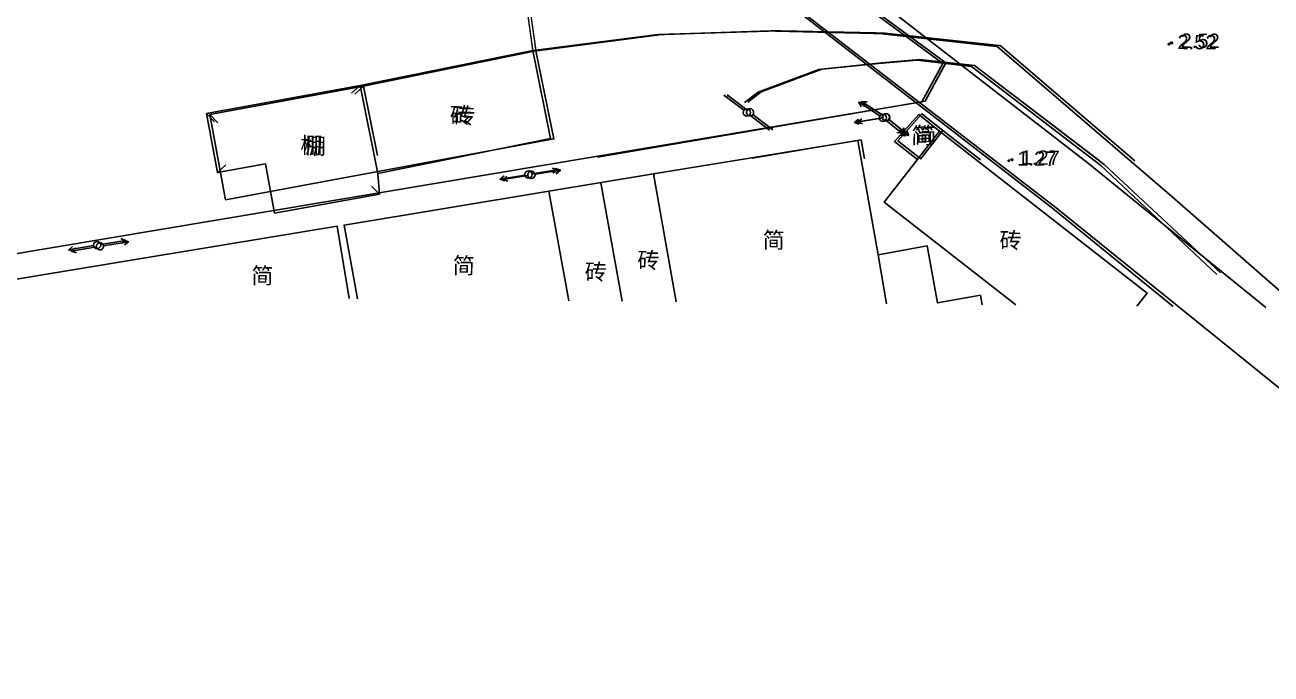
# Model space of a CAD drawing. Header units: millimetres. Extents: x 2463 to 59352, y -11079 to 11941.
# Drawn here: x 6155 to 6241.7, y 1619.9 to 1665 of the extents above; entities that cross this region are included whole.
import ezdxf
from ezdxf.enums import TextEntityAlignment as Align

# ---------------------------------------------------------------- set-up
doc = ezdxf.new("R2010")
doc.units = ezdxf.units.MM
doc.header["$LTSCALE"] = 10
doc.linetypes.add('X2', pattern=[10, 8, -2])
for name, color, linetype in [('1：500地形', 8, 'Continuous'), ('RD-侧石线', 5, 'Continuous'), ('RD-红线', 7, 'Continuous'), ('用地', 7, 'Continuous')]:
    doc.layers.add(name, color=color, linetype=linetype)
doc.styles.get("Standard").update_dxf_attribs({"font": 'arial.ttf'})
doc.linetypes.add('10421', pattern='A,2,[150,AAA.SHX,S=1,R=0,X=0,Y=1],1e-11', length=2.00000000001)

# ---------------------------------------------------------------- blocks, each defined once
blk = doc.blocks.new('720100000')
at = {"const_width": 0.2}
blk.add_lwpolyline([(-0.1, 0, 1), (0.1, 0, 1)], format="xyb", close=True, dxfattribs=at)
blk = doc.blocks.new('510201003')
at = {"linetype": 'Continuous'}
blk.add_line((0.5, 0), (4, 0), dxfattribs=at)
at = {"linetype": 'Continuous', "flags": 128}
blk.add_lwpolyline([(3.387748909760055, 0.35355), (4, 0), (3.387748909760055, -0.35355)], dxfattribs=at)
blk = doc.blocks.new('510301000')
at = {"linetype": 'Continuous'}
blk.add_circle((0, 0), 0.5, dxfattribs=at)
blk = doc.blocks.new('520101003')
at = {"linetype": 'Continuous'}
blk.add_line((0.5, 0), (4, 0), dxfattribs=at)
at = {"linetype": 'Continuous', "const_width": 0.15, "flags": 128}
blk.add_lwpolyline([(3.774999999999999, 0, 1), (3.924999999999998, 0, 1)], format="xyb", close=True, dxfattribs=at)
blk = doc.blocks.new('520106000')
at = {"linetype": 'Continuous'}
blk.add_circle((0, 0), 0.5, dxfattribs=at)
blk = doc.blocks.new('510101003')
at = {"linetype": 'Continuous'}
blk.add_line((0.5, 0), (4, 0), dxfattribs=at)
at = {"linetype": 'Continuous', "flags": 128}
for points in [[(2.771799785178775, 0.35355), (3.384166348194753, 0), (2.771799785178775, -0.35355)], [(3.387748909760055, 0.35355), (4, 0), (3.387748909760055, -0.35355)]]:
    blk.add_lwpolyline(points, dxfattribs=at)

msp = doc.modelspace()

# ---------------------------------------------------------------- linework, layer by layer
at = {"layer": '1：500地形', "color": 251, "linetype": 'Continuous'}
for p, q in [((6178.33292695493, 1660.77599744022), (6177.740615122168, 1660.238254914881)), ((6168.216504708254, 1658.259082194772), (6167.662930497814, 1658.836624949594)), ((6168.411617575419, 1654.717514450551), (6168.989684034053, 1655.270541684125)), ((6179.676766992869, 1653.21067249205), (6179.123192782428, 1653.788215246406))]:
    msp.add_line(p, q, dxfattribs=at)
at = {"layer": '1：500地形', "color": 8, "linetype": 'Continuous'}
for p, q in [((6178.558563980247, 1660.72288627632), (6177.967625573192, 1660.183635129948)), ((6168.448594076124, 1658.18017738348), (6167.893548645459, 1658.75630633615))]:
    msp.add_line(p, q, dxfattribs=at)
at = {"layer": '1：500地形', "color": 251, "linetype": 'X2', "const_width": 0.1, "flags": 128}
msp.add_lwpolyline([(6190.342662371901, 1663.204300328978), (6189.685829321885, 1667.925773995352)], dxfattribs=at)
at = {"layer": '1：500地形', "color": 8, "linetype": 'X2', "const_width": 0.1, "flags": 128}
msp.add_lwpolyline([(6190.56206685104, 1663.181812788249), (6189.893193678496, 1667.901595626847)], dxfattribs=at)
at = {"layer": '1：500地形', "color": 251, "linetype": 'Continuous', "const_width": 0.1, "flags": 128}
msp.add_lwpolyline([(6222.618833868388, 1663.487172266357), (6214.502131825227, 1664.384569364023), (6206.930601780741, 1664.564221462124), (6199.032733758069, 1664.317534248234), (6190.338649404674, 1663.203489112091)], dxfattribs=at)
at = {"layer": '1：500地形', "color": 8, "linetype": 'Continuous', "const_width": 0.1, "flags": 128}
msp.add_lwpolyline([(6222.83741192482, 1663.547005025559), (6214.718447427762, 1664.423697256838), (6207.146483819963, 1664.584037430473), (6199.249270650065, 1664.317207063437), (6190.558055985459, 1663.180991159175)], dxfattribs=at)
at = {"layer": '1：500地形', "color": 251, "linetype": 'Continuous', "flags": 128}
for points in [[(6243.620610329994, 1645.326663319376), (6234.757770052618, 1653.052806257159), (6222.618833868388, 1663.487172266357)], [(6178.33292695493, 1660.77599744022), (6167.662930497814, 1658.836624949594), (6168.411617575419, 1654.717514450551), (6171.765949624563, 1655.327195856144), (6172.387019243763, 1651.910208503605), (6179.676766992869, 1653.21067249205), (6179.569596551099, 1654.659761694149)], [(6218.618416259911, 1657.59954512993), (6217.16756009267, 1658.771000914165), (6215.485553918728, 1656.892973440588), (6217.089330450197, 1655.640917484072)], [(6232.344537050785, 1645.434321255312), (6233.047555488856, 1646.334827761986), (6218.618416259911, 1657.59954512993), (6214.766131462444, 1652.665098496136), (6223.925173847385, 1645.514704387058)], [(6221.576477738594, 1645.537128390168), (6221.457706415998, 1646.19646957785), (6218.482758540924, 1645.66057357926), (6217.768288143068, 1649.62684888987), (6214.362208526787, 1649.013290124834), (6212.930109545445, 1656.963373690267), (6198.742145354308, 1654.625719748326), (6200.311072211452, 1645.74015914498)], [(6191.455333107881, 1653.423231857252), (6198.742145354308, 1654.625719748326)], [(6195.063446567949, 1654.018651877419), (6196.561003718789, 1645.775962427613)], [(6178.144113757853, 1645.951796788146), (6177.220246908344, 1651.073027295881), (6191.455333107881, 1653.423231857252), (6192.838255088691, 1645.811505285912)], [(6177.582275142982, 1645.957161085569), (6176.750453996503, 1650.995464975369), (6147.947405938206, 1646.240098327287)], [(6214.362208526787, 1649.013290124834), (6214.923351290026, 1645.600649142527)]]:
    msp.add_lwpolyline(points, dxfattribs=at)
at = {"layer": '1：500地形', "color": 8, "linetype": 'Continuous', "flags": 128}
for points in [[(6232.197124604865, 1655.543019243405), (6222.83741192482, 1663.547005025559)], [(6168.967396586408, 1652.815938314312), (6191.810321194151, 1657.067929644492), (6190.558055985459, 1663.180991159175), (6178.558563980247, 1660.72288627632), (6179.544196815144, 1655.911418139824)], [(6178.558563980247, 1660.72288627632), (6167.893548645459, 1658.75630633615), (6168.967396586408, 1652.815938314312)], [(6218.852023857327, 1657.649193961994), (6217.398184599269, 1658.816945184377), (6215.720973824822, 1656.934633834177), (6217.327938594246, 1655.686672368907)], [(6221.467416248606, 1655.618092233204), (6218.852023857327, 1657.649193961994), (6217.2973382652, 1655.647269188781)], [(6213.407352244803, 1655.674486413487), (6213.165358228465, 1656.998515940626), (6205.582318687959, 1655.729236145859)]]:
    msp.add_lwpolyline(points, dxfattribs=at)
at = {"layer": '1：500地形', "color": 251, "linetype": 'Continuous', "flags": 128}
msp.add_lwpolyline([(6179.569596551099, 1654.659761694149), (6191.575319000842, 1657.08725336602), (6190.338649404674, 1663.203489112091), (6178.33292695493, 1660.77599744022)], close=True, dxfattribs=at)
at = {"layer": '1：500地形', "color": 8, "linetype": '10421', "extrusion": (-0.02249646185367215, 0.003258727077910039, 0.9997416115686583), "flags": 128}
for points, elevation in [([(-2536.832199549671, 5916.992530952531), (-2536.713567464834, 5913.163983168461), (-2536.091851367462, 5910.579090613744), (-2535.072400106816, 5906.517702532294), (-2532.906446395376, 5902.577608758179), (-2532.057761732995, 5901.746705210228)], -133.7636578708425), ([(-2525.015511375913, 5935.993490778643), (-2531.329566883706, 5926.900914662719), (-2536.832199549671, 5916.992530952531)], -133.763657870844)]:
    msp.add_lwpolyline(points, dxfattribs=dict(at, elevation=elevation))
at = {"layer": '1：500地形', "color": 8, "linetype": '10421', "flags": 128}
for points in [[(6221.056646081533, 1662.15743026685), (6217.250637665888, 1662.588883215451), (6214.603316325085, 1662.344158587401), (6210.437731493703, 1661.917477168963), (6206.227825776414, 1660.33874721069), (6205.283837709025, 1659.617947036755)], [(6229.720328667232, 1655.560348742996), (6221.056646081533, 1662.15743026685)]]:
    msp.add_lwpolyline(points, dxfattribs=at)
at = {"layer": '1：500地形', "color": 251, "linetype": '10421', "flags": 128}
for points in [[(6220.834529705493, 1662.10214396136), (6217.029634062173, 1662.54330277199), (6214.381697169885, 1662.305331191868), (6210.215037634511, 1661.889275429659), (6206.001119024268, 1660.321288476587), (6205.055295578177, 1659.602897975949)], [(6237.908353687411, 1647.639947404508), (6229.834168213101, 1655.21291033866), (6220.834529705493, 1662.10214396136)]]:
    msp.add_lwpolyline(points, dxfattribs=at)
at = {"layer": 'RD-侧石线', "color": 0, "linetype": 'ByBlock'}
for p, q in [((6116.655820047339, 1742.350682684575), (6228.981091238531, 1655.347578672581)), ((6228.981091238531, 1655.347578672581), (6241.293047491667, 1645.348885810357))]:
    msp.add_line(p, q, dxfattribs=at)
at = {"layer": 'RD-红线', "color": 251, "linetype": 'ByBlock'}
for p, q in [((6116.607868745605, 1737.328259806503), (6226.495225883178, 1652.213475969509)), ((6226.495225883178, 1652.213475969509), (6234.872502580025, 1645.410185337421))]:
    msp.add_line(p, q, dxfattribs=at)
at = {"layer": 'RD-红线'}
msp.add_lwpolyline([(6095.082381622547, 1753.714197555912), (6226.735623730086, 1652.276758223661), (6266.870677712754, 1619.852182343491)], dxfattribs=at)
at = {"layer": '用地', "color": 251, "linetype": 'ByBlock'}
msp.add_lwpolyline([(6138.041857494538, 1646.334670849034), (6217.388693857562, 1659.634897238464), (6218.838125883225, 1662.301093483698), (6150.506702727844, 1712.655033541732)], dxfattribs=at)
at = {"layer": '用地', "color": 0, "linetype": 'ByBlock'}
msp.add_lwpolyline([(6194.843823949896, 1655.804370611795), (6217.617114261871, 1659.681402535532), (6219.059741318606, 1662.351286980213), (6150.600111337526, 1712.530782127176)], dxfattribs=at)

# ---------------------------------------------------------------- block references
at = {"layer": '1：500地形', "color": 251, "linetype": 'Continuous'}
for name, p, xscale, yscale, zscale, rotation in [('720100000', (6234.562682987396, 1663.645109614712, 2.519999999999998), 0.4999999999999997, 0.4999999999999997, 0.4999999999999997, 359.4529881682059), ('520101003', (6205.215238533188, 1658.89911576815), 0.5, 0.5, 0.5, 142.672529653706), ('520106000', (6205.215238533188, 1658.89911576815), 0.4999999999999997, 0.4999999999999997, 0.4999999999999997, 359.4529881682059), ('510201003', (6214.684114592588, 1658.526699302141, 0.9729999999999995), 0.5000000000000004, 0.5000000000000004, 0.5000000000000004, 147.2114599888797), ('520101003', (6205.215238533188, 1658.89911576815), 0.4999999999999994, 0.4999999999999994, 0.4999999999999994, 322.4412378579512), ('510201003', (6214.684114592588, 1658.526699302141), 0.5000000000000009, 0.5000000000000009, 0.5000000000000009, 189.0855297375412), ('510301000', (6214.684114592588, 1658.526699302141, 0.9729999999999995), 0.4999999999999997, 0.4999999999999997, 0.4999999999999997, 359.4529881682059), ('510301000', (6214.684114592588, 1658.526699302141), 0.4999999999999997, 0.4999999999999997, 0.4999999999999997, 359.4529881682059), ('510301000', (6214.684114592588, 1658.526699302141), 0.4999999999999997, 0.4999999999999997, 0.4999999999999997, 359.4529881682059), ('510101003', (6214.684114592588, 1658.526699302141), 0.4999999999999998, 0.4999999999999998, 0.4999999999999998, 320.9606979214361), ('510301000', (6190.040367590294, 1654.585793822893, 1.538999999999997), 0.4999999999999997, 0.4999999999999997, 0.4999999999999997, 359.4529881682059), ('510201003', (6190.040367590294, 1654.585793822893, 1.538999999999997), 0.5000000000000004, 0.5000000000000004, 0.5000000000000004, 9.085529737541268), ('720100000', (6223.426589089477, 1655.548012436722, 1.27), 0.4999999999999997, 0.4999999999999997, 0.4999999999999997, 359.4529881682059), ('510201003', (6190.040367590294, 1654.585793822893, 1.538999999999997), 0.5000000000000009, 0.5000000000000009, 0.5000000000000009, 189.28754282715), ('510201003', (6160.047173750036, 1649.680915747658, 2.547999999999999), 0.4999999999999997, 0.4999999999999997, 0.4999999999999997, 189.2076881451227), ('510301000', (6160.047173750036, 1649.680915747658, 2.547999999999999), 0.4999999999999997, 0.4999999999999997, 0.4999999999999997, 359.4529881682059), ('510201003', (6160.047173750036, 1649.680915747658, 2.547999999999999), 0.4999999999999989, 0.4999999999999989, 0.4999999999999989, 9.287542827150233)]:
    msp.add_blockref(name, p, dxfattribs=dict(at, xscale=xscale, yscale=yscale, zscale=zscale, rotation=rotation))
at = {"layer": '1：500地形', "color": 8, "linetype": 'Continuous', "extrusion": (-0.02249646185367215, 0.003258727077910039, 0.9997416115686583), "yscale": 0.5000000000001075, "zscale": 0.4999999999999977}
for name, p, xscale, rotation in [('720100000', (-2540.361368803926, 5930.348724312611, -131.2436578708448), 0.4999999999983986, 97.84143009071664), ('520101003', (-2531.384841551996, 5902.007607234541, -133.7636578708447), 0.5000000000086897, 241.0609715726198), ('520106000', (-2531.384841551996, 5902.007607234541, -133.7636578708447), 0.4999999999983986, 97.84143009071664), ('510201003', (-2532.397761726705, 5911.429512600209, -132.7906578708441), 0.5000000000958111, 245.5999018950713), ('520101003', (-2531.384841551996, 5902.007607234541, -133.7636578708447), 0.4999999998986779, 60.82967979623441), ('510201003', (-2532.397761726445, 5911.42951260034, -133.7636578708411), 0.5000000000201942, 287.4739716623109), ('510301000', (-2532.397761726705, 5911.429512600209, -132.7906578708441), 0.4999999999983986, 97.84143009071664), ('510301000', (-2532.397761726445, 5911.42951260034, -133.7636578708411), 0.4999999999983986, 97.84143009071664), ('510301000', (-2532.397761726898, 5911.429512600216, -133.7636578708423), 0.4999999999983986, 97.84143009071664), ('510101003', (-2532.397761726898, 5911.429512600216, -133.7636578708423), 0.500000000110822, 59.3491398222303), ('720100000', (-2530.726323884041, 5920.512999393879, -132.4936578708484), 0.4999999999983986, 97.84143009071664), ('510301000', (-2524.903901796693, 5887.624322738468, -132.2246578708436), 0.4999999999983986, 97.84143009071664), ('510201003', (-2524.903901796693, 5887.624322738468, -132.2246578708436), 0.5000000000201944, 107.473971662311), ('510201003', (-2524.903901796693, 5887.624322738468, -132.2246578708436), 0.4999999999597832, 287.6759847400132), ('510201003', (-2515.675986129009, 5858.667543248374, -131.215657870843), 0.4999999999434835, 287.5961300441923), ('510301000', (-2515.675986129009, 5858.667543248374, -131.215657870843), 0.4999999999983986, 97.84143009071664), ('510201003', (-2515.675986129009, 5858.667543248374, -131.215657870843), 0.4999999999597832, 107.6759847400132)]:
    msp.add_blockref(name, p, dxfattribs=dict(at, xscale=xscale, rotation=rotation))
at = {"layer": '1：500地形', "color": 8, "linetype": 'Continuous'}
for name, p, xscale, yscale, zscale, rotation in [('720100000', (6234.780819372247, 1663.735404976533, 2.52), 0.5000000000005034, 0.5000000000005034, 0.5000000000005034, 359.5991228145418), ('520101003', (6205.445575116408, 1658.914574839529), 0.5000000000080402, 0.5000000000000423, 0.5, 142.8186642963801), ('520106000', (6205.445575116408, 1658.914574839529), 0.5000000000005034, 0.5000000000005034, 0.5000000000005034, 359.5991228145418), ('510201003', (6214.915370244331, 1658.566310233791, 0.973), 0.5000000000951129, 0.5000000000000423, 0.5, 147.3575946188377), ('520101003', (6205.445575116408, 1658.914574839529), 0.4999999998994425, 0.5000000000000423, 0.5, 322.5873725201621), ('510201003', (6214.915370244447, 1658.566310233326), 0.5000000000215179, 0.5000000000000423, 0.5, 189.2316643860961), ('510301000', (6214.915370244331, 1658.566310233791, 0.973), 0.5000000000005034, 0.5000000000005034, 0.5000000000005034, 359.5991228145418), ('510301000', (6214.915370244447, 1658.566310233326), 0.5000000000005034, 0.5000000000005034, 0.5000000000005034, 359.5991228145418), ('510301000', (6214.915370244331, 1658.566310233791), 0.5000000000005034, 0.5000000000005034, 0.5000000000005034, 359.5991228145418), ('510101003', (6214.915370244331, 1658.566310233791), 0.5000000001127126, 0.5000000000000423, 0.5, 321.1068325462374), ('720100000', (6223.66541356061, 1655.609930901677, 1.27), 0.5000000000005034, 0.5000000000005034, 0.5000000000005034, 359.5991228145418), ('510201003', (6190.281754808531, 1654.562563043908, 1.538999999999997), 0.5000000000215179, 0.5000000000000423, 0.5, 9.231664386096096)]:
    msp.add_blockref(name, p, dxfattribs=dict(at, xscale=xscale, yscale=yscale, zscale=zscale, rotation=rotation))

# ---------------------------------------------------------------- texts
for s, height, p in [('2.52', 1, (6235.379584474869, 1663.898826378287)), ('砖', 1.125, (6184.801488104773, 1658.683741118182)), ('简', 1.125, (6216.879747258181, 1657.345270242897)), ('棚', 1.125, (6174.417529746455, 1656.574601306469)), ('1.27', 1, (6224.264178663174, 1655.773352303897))]:
    msp.add_text(s, height=height, rotation=359.5991228145418, dxfattribs=at).set_placement(p, align=Align.MIDDLE_LEFT)
at = {"layer": '1：500地形', "color": 251, "linetype": 'Continuous'}
for s, height, p in [('2.52', 0.9999999999999994, (6235.161862963434, 1663.807003427652)), ('砖', 1.125, (6184.570629874683, 1658.720936149248)), ('简', 1.125, (6216.645370899614, 1657.300653219578)), ('棚', 1.125, (6174.181325885032, 1656.638287858461)), ('1.27', 0.9999999999999994, (6224.025769064292, 1655.709905772359)), ('简', 1.125, (6206.319084702207, 1650.040407869388)), ('砖', 1.125, (6222.791471837643, 1650.0185578781)), ('简', 1.125, (6184.777702157533, 1648.264977683668)), ('砖', 1.125, (6197.613318910737, 1648.633813740575)), ('简', 1.125, (6170.773112485333, 1647.568826177512)), ('砖', 1.125, (6193.949407164911, 1647.827735696343))]:
    msp.add_text(s, height=height, rotation=359.4529597704604, dxfattribs=at).set_placement(p, align=Align.MIDDLE_LEFT)

doc.saveas('drawing.dxf')
